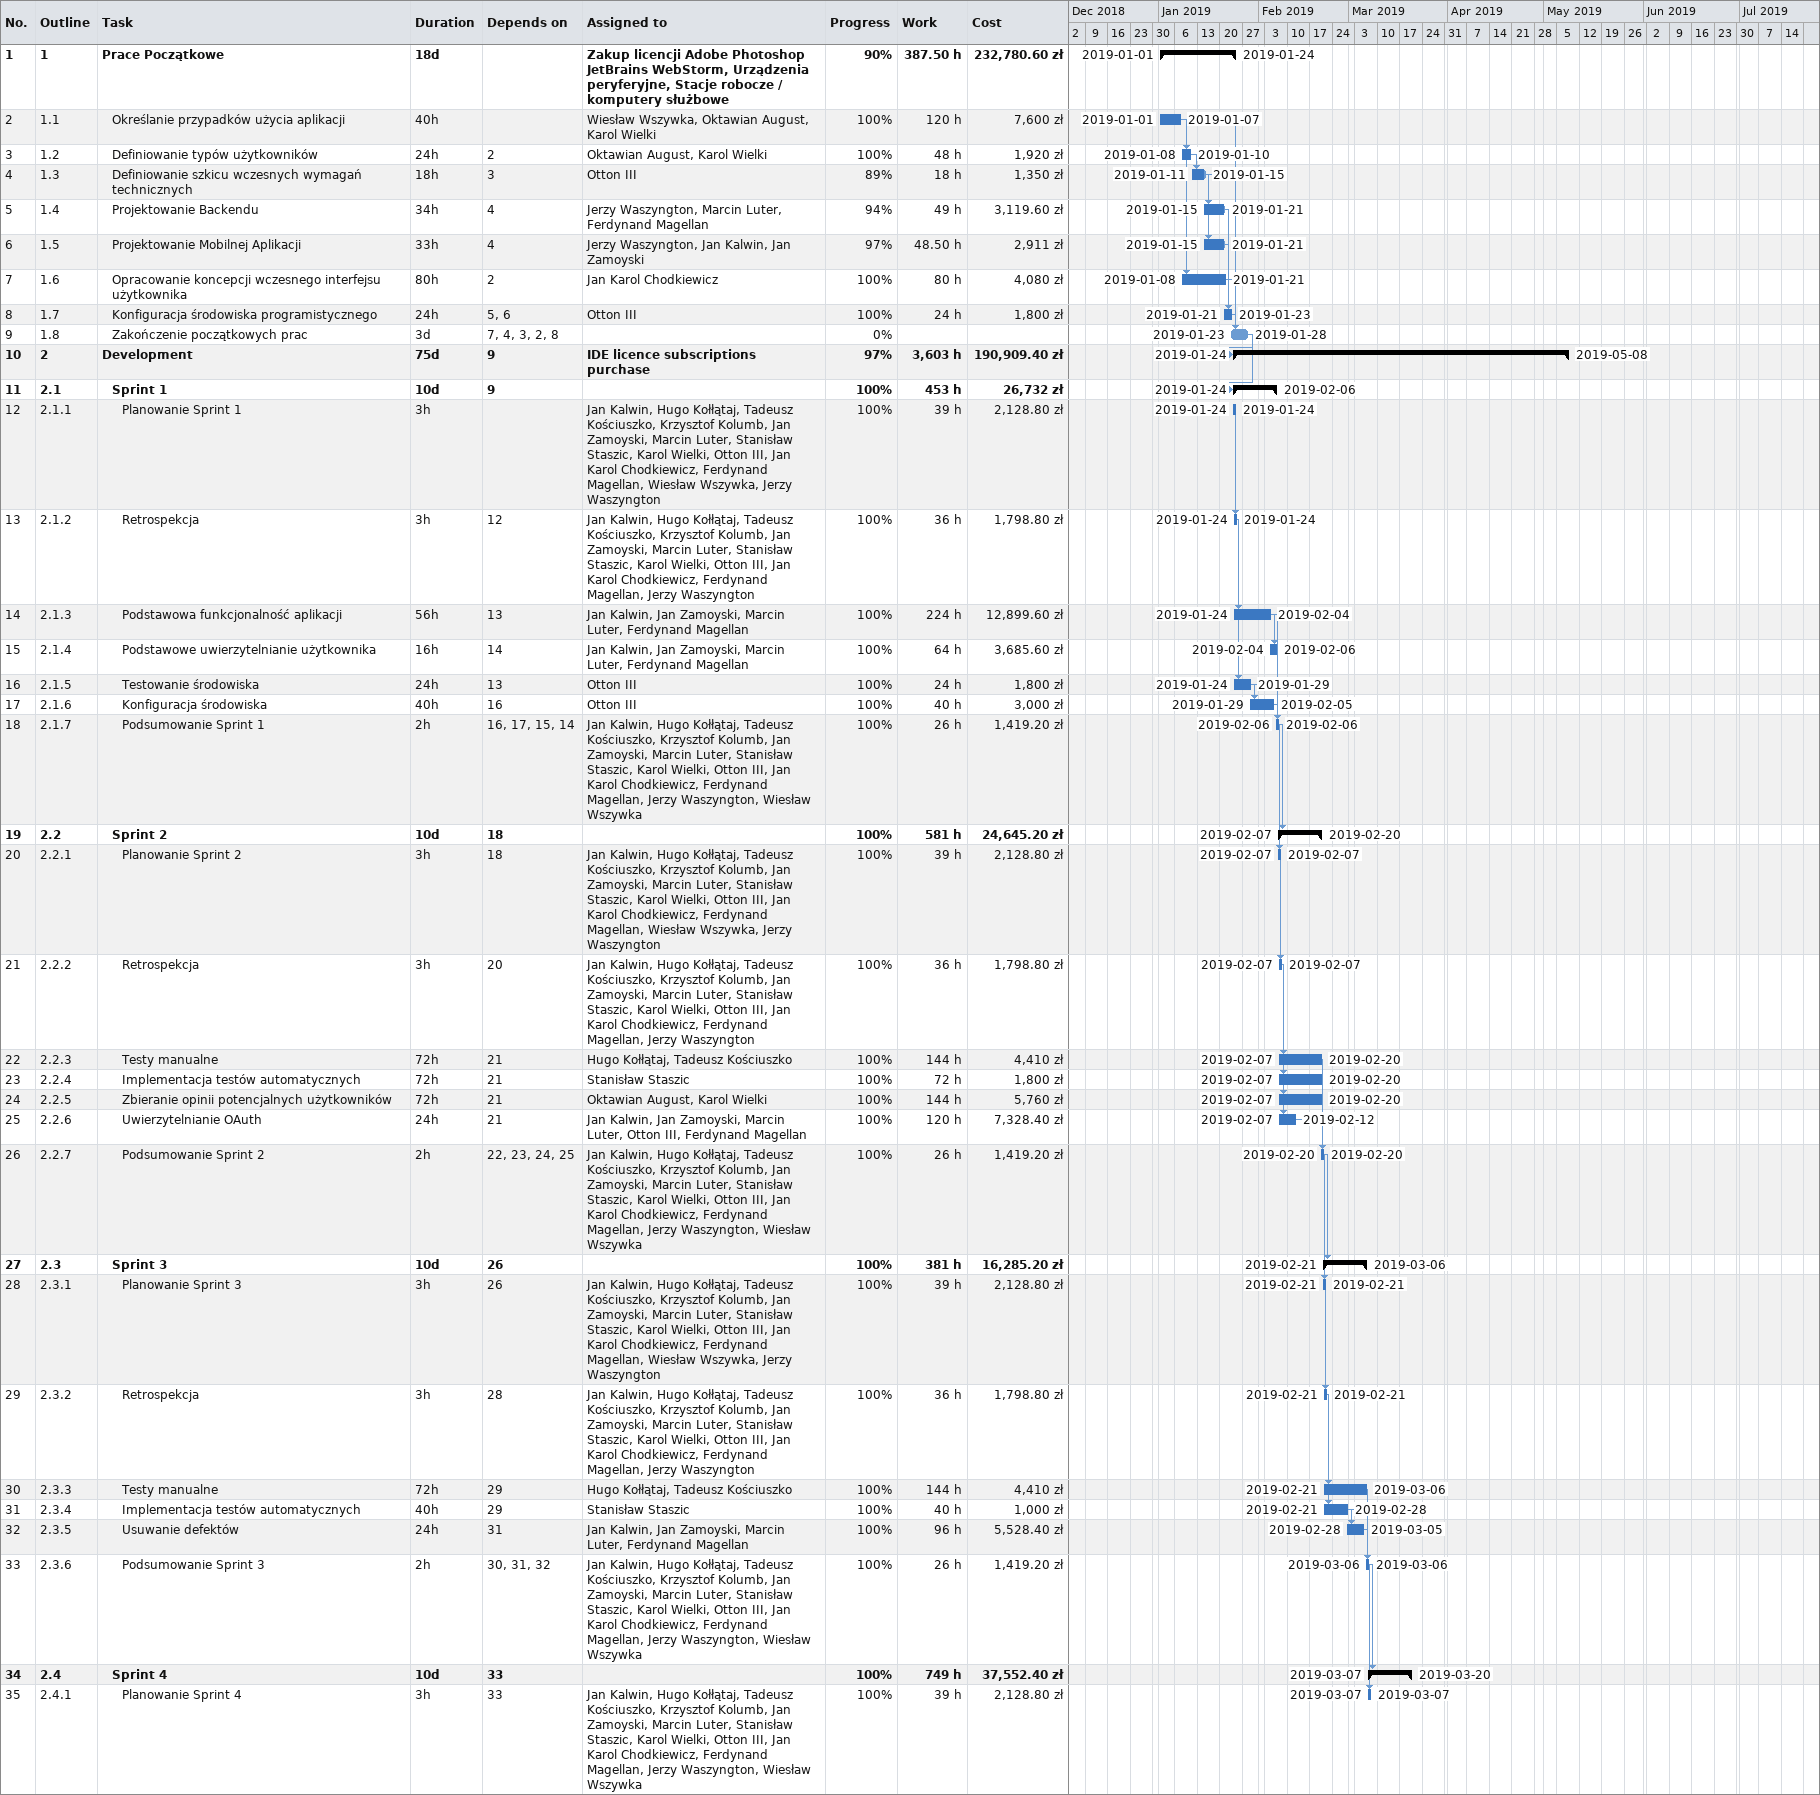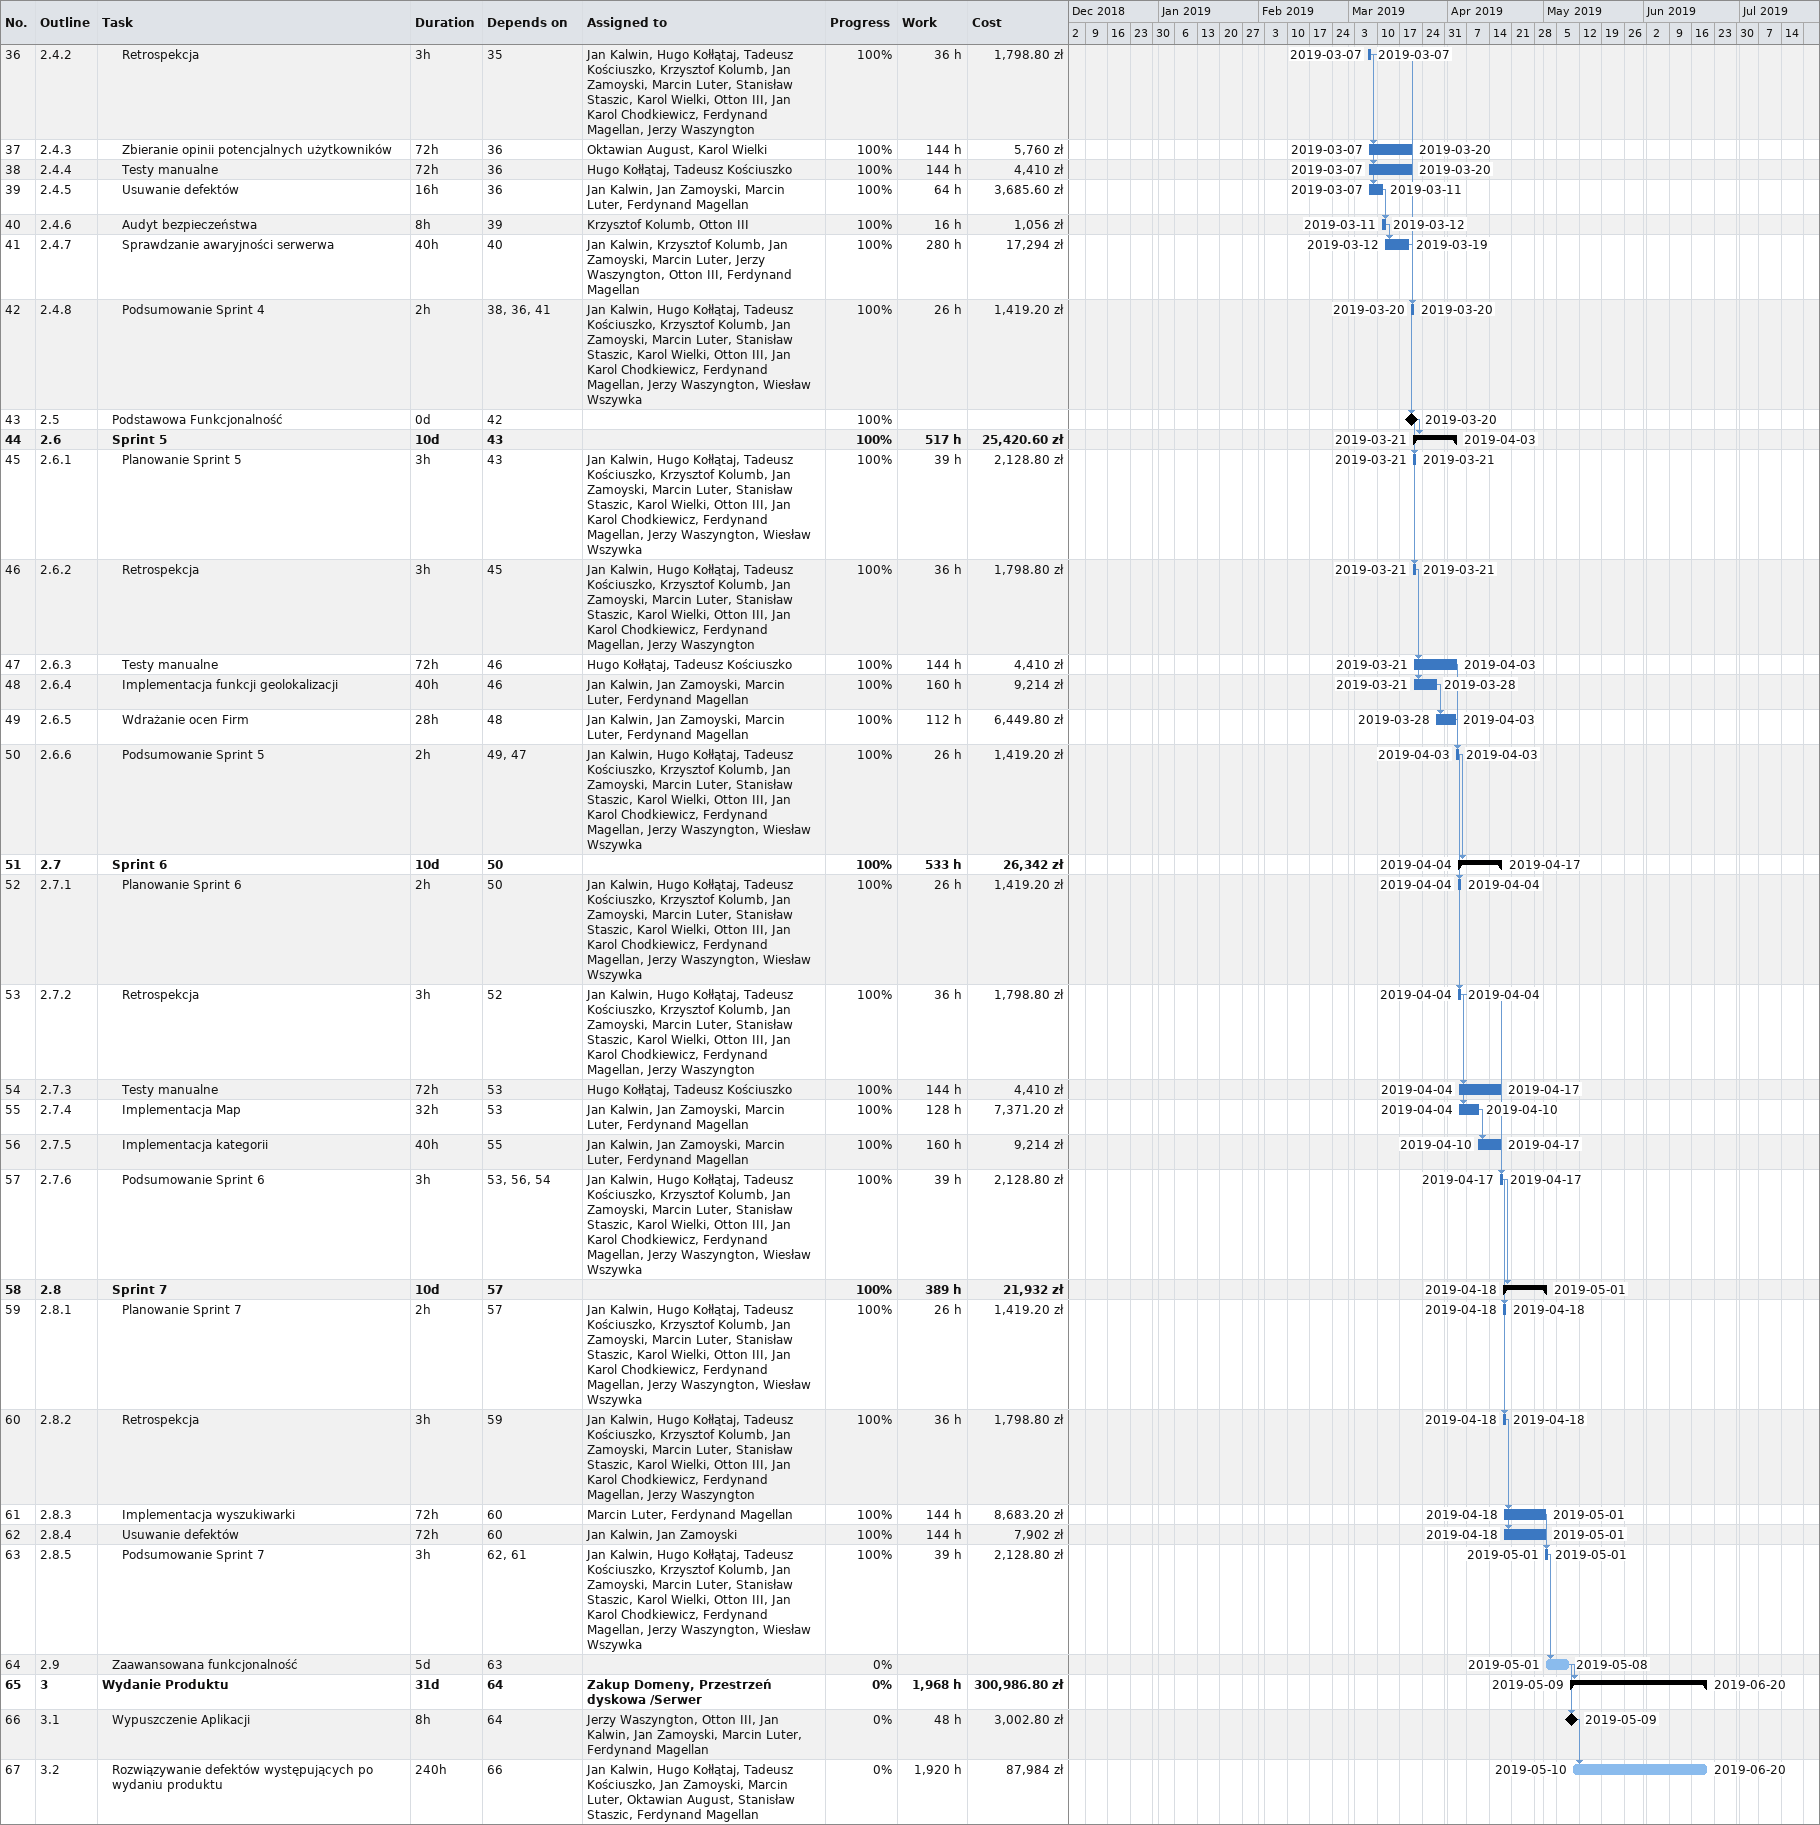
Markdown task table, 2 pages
| ID | WBS | Task | Duration | Start | Finish | Predecessors | Resources | % complete | Work (h) | Cost (zł) |
|---|---|---|---|---|---|---|---|---|---|---|
| 1 | 1 | **Prace Początkowe** | 18d | 2019-01-01 | 2019-01-24 |  | Zakup licencji Adobe Photoshop JetBrains WebStorm, Urządzenia peryferyjne, Stacje robocze / komputery służbowe | 90 | 387.50 | 232780.60 |
| 2 | 1.1 | Określanie przypadków użycia aplikacji | 40h | 2019-01-01 | 2019-01-07 |  | Wiesław Wszywka, Oktawian August, Karol Wielki | 100 | 120 | 7600 |
| 3 | 1.2 | Definiowanie typów użytkowników | 24h | 2019-01-08 | 2019-01-10 | 2 | Oktawian August, Karol Wielki | 100 | 48 | 1920 |
| 4 | 1.3 | Definiowanie szkicu wczesnych wymagań technicznych | 18h | 2019-01-11 | 2019-01-15 | 3 | Otton III | 89 | 18 | 1350 |
| 5 | 1.4 | Projektowanie Backendu | 34h | 2019-01-15 | 2019-01-21 | 4 | Jerzy Waszyngton, Marcin Luter, Ferdynand Magellan | 94 | 49 | 3119.60 |
| 6 | 1.5 | Projektowanie Mobilnej Aplikacji | 33h | 2019-01-15 | 2019-01-21 | 4 | Jerzy Waszyngton, Jan Kalwin, Jan Zamoyski | 97 | 48.50 | 2911 |
| 7 | 1.6 | Opracowanie koncepcji wczesnego interfejsu użytkownika | 80h | 2019-01-08 | 2019-01-21 | 2 | Jan Karol Chodkiewicz | 100 | 80 | 4080 |
| 8 | 1.7 | Konfiguracja środowiska programistycznego | 24h | 2019-01-21 | 2019-01-23 | 5, 6 | Otton III | 100 | 24 | 1800 |
| 9 | 1.8 | Zakończenie początkowych prac | 3d | 2019-01-23 | 2019-01-28 | 7, 4, 3, 2, 8 |  | 0 |  |  |
| 10 | 2 | **Development** | 75d | 2019-01-24 | 2019-05-08 | 9 | IDE licence subscriptions purchase | 97 | 3603 | 190909.40 |
| 11 | 2.1 | **Sprint 1** | 10d | 2019-01-24 | 2019-02-06 | 9 |  | 100 | 453 | 26732 |
| 12 | 2.1.1 | Planowanie Sprint 1 | 3h | 2019-01-24 | 2019-01-24 |  | Jan Kalwin, Hugo Kołłątaj, Tadeusz Kościuszko, Krzysztof Kolumb, Jan Zamoyski, Marcin Luter, Stanisław Staszic, Karol Wielki, Otton III, Jan Karol Chodkiewicz, Ferdynand Magellan, Wiesław Wszywka, Jerzy Waszyngton | 100 | 39 | 2128.80 |
| 13 | 2.1.2 | Retrospekcja | 3h | 2019-01-24 | 2019-01-24 | 12 | Jan Kalwin, Hugo Kołłątaj, Tadeusz Kościuszko, Krzysztof Kolumb, Jan Zamoyski, Marcin Luter, Stanisław Staszic, Karol Wielki, Otton III, Jan Karol Chodkiewicz, Ferdynand Magellan, Jerzy Waszyngton | 100 | 36 | 1798.80 |
| 14 | 2.1.3 | Podstawowa funkcjonalność aplikacji | 56h | 2019-01-24 | 2019-02-04 | 13 | Jan Kalwin, Jan Zamoyski, Marcin Luter, Ferdynand Magellan | 100 | 224 | 12899.60 |
| 15 | 2.1.4 | Podstawowe uwierzytelnianie użytkownika | 16h | 2019-02-04 | 2019-02-06 | 14 | Jan Kalwin, Jan Zamoyski, Marcin Luter, Ferdynand Magellan | 100 | 64 | 3685.60 |
| 16 | 2.1.5 | Testowanie środowiska | 24h | 2019-01-24 | 2019-01-29 | 13 | Otton III | 100 | 24 | 1800 |
| 17 | 2.1.6 | Konfiguracja środowiska | 40h | 2019-01-29 | 2019-02-05 | 16 | Otton III | 100 | 40 | 3000 |
| 18 | 2.1.7 | Podsumowanie Sprint 1 | 2h | 2019-02-06 | 2019-02-06 | 16, 17, 15, 14 | Jan Kalwin, Hugo Kołłątaj, Tadeusz Kościuszko, Krzysztof Kolumb, Jan Zamoyski, Marcin Luter, Stanisław Staszic, Karol Wielki, Otton III, Jan Karol Chodkiewicz, Ferdynand Magellan, Jerzy Waszyngton, Wiesław Wszywka | 100 | 26 | 1419.20 |
| 19 | 2.2 | **Sprint 2** | 10d | 2019-02-07 | 2019-02-20 | 18 |  | 100 | 581 | 24645.20 |
| 20 | 2.2.1 | Planowanie Sprint 2 | 3h | 2019-02-07 | 2019-02-07 | 18 | Jan Kalwin, Hugo Kołłątaj, Tadeusz Kościuszko, Krzysztof Kolumb, Jan Zamoyski, Marcin Luter, Stanisław Staszic, Karol Wielki, Otton III, Jan Karol Chodkiewicz, Ferdynand Magellan, Wiesław Wszywka, Jerzy Waszyngton | 100 | 39 | 2128.80 |
| 21 | 2.2.2 | Retrospekcja | 3h | 2019-02-07 | 2019-02-07 | 20 | Jan Kalwin, Hugo Kołłątaj, Tadeusz Kościuszko, Krzysztof Kolumb, Jan Zamoyski, Marcin Luter, Stanisław Staszic, Karol Wielki, Otton III, Jan Karol Chodkiewicz, Ferdynand Magellan, Jerzy Waszyngton | 100 | 36 | 1798.80 |
| 22 | 2.2.3 | Testy manualne | 72h | 2019-02-07 | 2019-02-20 | 21 | Hugo Kołłątaj, Tadeusz Kościuszko | 100 | 144 | 4410 |
| 23 | 2.2.4 | Implementacja testów automatycznych | 72h | 2019-02-07 | 2019-02-20 | 21 | Stanisław Staszic | 100 | 72 | 1800 |
| 24 | 2.2.5 | Zbieranie opinii potencjalnych użytkowników | 72h | 2019-02-07 | 2019-02-20 | 21 | Oktawian August, Karol Wielki | 100 | 144 | 5760 |
| 25 | 2.2.6 | Uwierzytelnianie OAuth | 24h | 2019-02-07 | 2019-02-12 | 21 | Jan Kalwin, Jan Zamoyski, Marcin Luter, Otton III, Ferdynand Magellan | 100 | 120 | 7328.40 |
| 26 | 2.2.7 | Podsumowanie Sprint 2 | 2h | 2019-02-20 | 2019-02-20 | 22, 23, 24, 25 | Jan Kalwin, Hugo Kołłątaj, Tadeusz Kościuszko, Krzysztof Kolumb, Jan Zamoyski, Marcin Luter, Stanisław Staszic, Karol Wielki, Otton III, Jan Karol Chodkiewicz, Ferdynand Magellan, Jerzy Waszyngton, Wiesław Wszywka | 100 | 26 | 1419.20 |
| 27 | 2.3 | **Sprint 3** | 10d | 2019-02-21 | 2019-03-06 | 26 |  | 100 | 381 | 16285.20 |
| 28 | 2.3.1 | Planowanie Sprint 3 | 3h | 2019-02-21 | 2019-02-21 | 26 | Jan Kalwin, Hugo Kołłątaj, Tadeusz Kościuszko, Krzysztof Kolumb, Jan Zamoyski, Marcin Luter, Stanisław Staszic, Karol Wielki, Otton III, Jan Karol Chodkiewicz, Ferdynand Magellan, Wiesław Wszywka, Jerzy Waszyngton | 100 | 39 | 2128.80 |
| 29 | 2.3.2 | Retrospekcja | 3h | 2019-02-21 | 2019-02-21 | 28 | Jan Kalwin, Hugo Kołłątaj, Tadeusz Kościuszko, Krzysztof Kolumb, Jan Zamoyski, Marcin Luter, Stanisław Staszic, Karol Wielki, Otton III, Jan Karol Chodkiewicz, Ferdynand Magellan, Jerzy Waszyngton | 100 | 36 | 1798.80 |
| 30 | 2.3.3 | Testy manualne | 72h | 2019-02-21 | 2019-03-06 | 29 | Hugo Kołłątaj, Tadeusz Kościuszko | 100 | 144 | 4410 |
| 31 | 2.3.4 | Implementacja testów automatycznych | 40h | 2019-02-21 | 2019-02-28 | 29 | Stanisław Staszic | 100 | 40 | 1000 |
| 32 | 2.3.5 | Usuwanie defektów | 24h | 2019-02-28 | 2019-03-05 | 31 | Jan Kalwin, Jan Zamoyski, Marcin Luter, Ferdynand Magellan | 100 | 96 | 5528.40 |
| 33 | 2.3.6 | Podsumowanie Sprint 3 | 2h | 2019-03-06 | 2019-03-06 | 30, 31, 32 | Jan Kalwin, Hugo Kołłątaj, Tadeusz Kościuszko, Krzysztof Kolumb, Jan Zamoyski, Marcin Luter, Stanisław Staszic, Karol Wielki, Otton III, Jan Karol Chodkiewicz, Ferdynand Magellan, Jerzy Waszyngton, Wiesław Wszywka | 100 | 26 | 1419.20 |
| 34 | 2.4 | **Sprint 4** | 10d | 2019-03-07 | 2019-03-20 | 33 |  | 100 | 749 | 37552.40 |
| 35 | 2.4.1 | Planowanie Sprint 4 | 3h | 2019-03-07 | 2019-03-07 | 33 | Jan Kalwin, Hugo Kołłątaj, Tadeusz Kościuszko, Krzysztof Kolumb, Jan Zamoyski, Marcin Luter, Stanisław Staszic, Karol Wielki, Otton III, Jan Karol Chodkiewicz, Ferdynand Magellan, Jerzy Waszyngton, Wiesław Wszywka | 100 | 39 | 2128.80 |
| 36 | 2.4.2 | Retrospekcja | 3h | 2019-03-07 | 2019-03-07 | 35 | Jan Kalwin, Hugo Kołłątaj, Tadeusz Kościuszko, Krzysztof Kolumb, Jan Zamoyski, Marcin Luter, Stanisław Staszic, Karol Wielki, Otton III, Jan Karol Chodkiewicz, Ferdynand Magellan, Jerzy Waszyngton | 100 | 36 | 1798.80 |
| 37 | 2.4.3 | Zbieranie opinii potencjalnych użytkowników | 72h | 2019-03-07 | 2019-03-20 | 36 | Oktawian August, Karol Wielki | 100 | 144 | 5760 |
| 38 | 2.4.4 | Testy manualne | 72h | 2019-03-07 | 2019-03-20 | 36 | Hugo Kołłątaj, Tadeusz Kościuszko | 100 | 144 | 4410 |
| 39 | 2.4.5 | Usuwanie defektów | 16h | 2019-03-07 | 2019-03-11 | 36 | Jan Kalwin, Jan Zamoyski, Marcin Luter, Ferdynand Magellan | 100 | 64 | 3685.60 |
| 40 | 2.4.6 | Audyt bezpieczeństwa | 8h | 2019-03-11 | 2019-03-12 | 39 | Krzysztof Kolumb, Otton III | 100 | 16 | 1056 |
| 41 | 2.4.7 | Sprawdzanie awaryjności serwerwa | 40h | 2019-03-12 | 2019-03-19 | 40 | Jan Kalwin, Krzysztof Kolumb, Jan Zamoyski, Marcin Luter, Jerzy Waszyngton, Otton III, Ferdynand Magellan | 100 | 280 | 17294 |
| 42 | 2.4.8 | Podsumowanie Sprint 4 | 2h | 2019-03-20 | 2019-03-20 | 38, 36, 41 | Jan Kalwin, Hugo Kołłątaj, Tadeusz Kościuszko, Krzysztof Kolumb, Jan Zamoyski, Marcin Luter, Stanisław Staszic, Karol Wielki, Otton III, Jan Karol Chodkiewicz, Ferdynand Magellan, Jerzy Waszyngton, Wiesław Wszywka | 100 | 26 | 1419.20 |
| 43 | 2.5 | Podstawowa Funkcjonalność | 0d | 2019-03-20 | 2019-03-20 | 42 |  | 100 |  |  |
| 44 | 2.6 | **Sprint 5** | 10d | 2019-03-21 | 2019-04-03 | 43 |  | 100 | 517 | 25420.60 |
| 45 | 2.6.1 | Planowanie Sprint 5 | 3h | 2019-03-21 | 2019-03-21 | 43 | Jan Kalwin, Hugo Kołłątaj, Tadeusz Kościuszko, Krzysztof Kolumb, Jan Zamoyski, Marcin Luter, Stanisław Staszic, Karol Wielki, Otton III, Jan Karol Chodkiewicz, Ferdynand Magellan, Jerzy Waszyngton, Wiesław Wszywka | 100 | 39 | 2128.80 |
| 46 | 2.6.2 | Retrospekcja | 3h | 2019-03-21 | 2019-03-21 | 45 | Jan Kalwin, Hugo Kołłątaj, Tadeusz Kościuszko, Krzysztof Kolumb, Jan Zamoyski, Marcin Luter, Stanisław Staszic, Karol Wielki, Otton III, Jan Karol Chodkiewicz, Ferdynand Magellan, Jerzy Waszyngton | 100 | 36 | 1798.80 |
| 47 | 2.6.3 | Testy manualne | 72h | 2019-03-21 | 2019-04-03 | 46 | Hugo Kołłątaj, Tadeusz Kościuszko | 100 | 144 | 4410 |
| 48 | 2.6.4 | Implementacja funkcji geolokalizacji | 40h | 2019-03-21 | 2019-03-28 | 46 | Jan Kalwin, Jan Zamoyski, Marcin Luter, Ferdynand Magellan | 100 | 160 | 9214 |
| 49 | 2.6.5 | Wdrażanie ocen Firm | 28h | 2019-03-28 | 2019-04-03 | 48 | Jan Kalwin, Jan Zamoyski, Marcin Luter, Ferdynand Magellan | 100 | 112 | 6449.80 |
| 50 | 2.6.6 | Podsumowanie Sprint 5 | 2h | 2019-04-03 | 2019-04-03 | 49, 47 | Jan Kalwin, Hugo Kołłątaj, Tadeusz Kościuszko, Krzysztof Kolumb, Jan Zamoyski, Marcin Luter, Stanisław Staszic, Karol Wielki, Otton III, Jan Karol Chodkiewicz, Ferdynand Magellan, Jerzy Waszyngton, Wiesław Wszywka | 100 | 26 | 1419.20 |
| 51 | 2.7 | **Sprint 6** | 10d | 2019-04-04 | 2019-04-17 | 50 |  | 100 | 533 | 26342 |
| 52 | 2.7.1 | Planowanie Sprint 6 | 2h | 2019-04-04 | 2019-04-04 | 50 | Jan Kalwin, Hugo Kołłątaj, Tadeusz Kościuszko, Krzysztof Kolumb, Jan Zamoyski, Marcin Luter, Stanisław Staszic, Karol Wielki, Otton III, Jan Karol Chodkiewicz, Ferdynand Magellan, Jerzy Waszyngton, Wiesław Wszywka | 100 | 26 | 1419.20 |
| 53 | 2.7.2 | Retrospekcja | 3h | 2019-04-04 | 2019-04-04 | 52 | Jan Kalwin, Hugo Kołłątaj, Tadeusz Kościuszko, Krzysztof Kolumb, Jan Zamoyski, Marcin Luter, Stanisław Staszic, Karol Wielki, Otton III, Jan Karol Chodkiewicz, Ferdynand Magellan, Jerzy Waszyngton | 100 | 36 | 1798.80 |
| 54 | 2.7.3 | Testy manualne | 72h | 2019-04-04 | 2019-04-17 | 53 | Hugo Kołłątaj, Tadeusz Kościuszko | 100 | 144 | 4410 |
| 55 | 2.7.4 | Implementacja Map | 32h | 2019-04-04 | 2019-04-10 | 53 | Jan Kalwin, Jan Zamoyski, Marcin Luter, Ferdynand Magellan | 100 | 128 | 7371.20 |
| 56 | 2.7.5 | Implementacja kategorii | 40h | 2019-04-10 | 2019-04-17 | 55 | Jan Kalwin, Jan Zamoyski, Marcin Luter, Ferdynand Magellan | 100 | 160 | 9214 |
| 57 | 2.7.6 | Podsumowanie Sprint 6 | 3h | 2019-04-17 | 2019-04-17 | 53, 56, 54 | Jan Kalwin, Hugo Kołłątaj, Tadeusz Kościuszko, Krzysztof Kolumb, Jan Zamoyski, Marcin Luter, Stanisław Staszic, Karol Wielki, Otton III, Jan Karol Chodkiewicz, Ferdynand Magellan, Jerzy Waszyngton, Wiesław Wszywka | 100 | 39 | 2128.80 |
| 58 | 2.8 | **Sprint 7** | 10d | 2019-04-18 | 2019-05-01 | 57 |  | 100 | 389 | 21932 |
| 59 | 2.8.1 | Planowanie Sprint 7 | 2h | 2019-04-18 | 2019-04-18 | 57 | Jan Kalwin, Hugo Kołłątaj, Tadeusz Kościuszko, Krzysztof Kolumb, Jan Zamoyski, Marcin Luter, Stanisław Staszic, Karol Wielki, Otton III, Jan Karol Chodkiewicz, Ferdynand Magellan, Jerzy Waszyngton, Wiesław Wszywka | 100 | 26 | 1419.20 |
| 60 | 2.8.2 | Retrospekcja | 3h | 2019-04-18 | 2019-04-18 | 59 | Jan Kalwin, Hugo Kołłątaj, Tadeusz Kościuszko, Krzysztof Kolumb, Jan Zamoyski, Marcin Luter, Stanisław Staszic, Karol Wielki, Otton III, Jan Karol Chodkiewicz, Ferdynand Magellan, Jerzy Waszyngton | 100 | 36 | 1798.80 |
| 61 | 2.8.3 | Implementacja wyszukiwarki | 72h | 2019-04-18 | 2019-05-01 | 60 | Marcin Luter, Ferdynand Magellan | 100 | 144 | 8683.20 |
| 62 | 2.8.4 | Usuwanie defektów | 72h | 2019-04-18 | 2019-05-01 | 60 | Jan Kalwin, Jan Zamoyski | 100 | 144 | 7902 |
| 63 | 2.8.5 | Podsumowanie Sprint 7 | 3h | 2019-05-01 | 2019-05-01 | 62, 61 | Jan Kalwin, Hugo Kołłątaj, Tadeusz Kościuszko, Krzysztof Kolumb, Jan Zamoyski, Marcin Luter, Stanisław Staszic, Karol Wielki, Otton III, Jan Karol Chodkiewicz, Ferdynand Magellan, Jerzy Waszyngton, Wiesław Wszywka | 100 | 39 | 2128.80 |
| 64 | 2.9 | Zaawansowana funkcjonalność | 5d | 2019-05-01 | 2019-05-08 | 63 |  | 0 |  |  |
| 65 | 3 | **Wydanie Produktu** | 31d | 2019-05-09 | 2019-06-20 | 64 | Zakup Domeny, Przestrzeń dyskowa /Serwer | 0 | 1968 | 300986.80 |
| 66 | 3.1 | Wypuszczenie Aplikacji | 8h | 2019-05-09 | 2019-05-09 | 64 | Jerzy Waszyngton, Otton III, Jan Kalwin, Jan Zamoyski, Marcin Luter, Ferdynand Magellan | 0 | 48 | 3002.80 |
| 67 | 3.2 | Rozwiązywanie defektów występujących po wydaniu produktu | 240h | 2019-05-10 | 2019-06-20 | 66 | Jan Kalwin, Hugo Kołłątaj, Tadeusz Kościuszko, Jan Zamoyski, Marcin Luter, Oktawian August, Stanisław Staszic, Ferdynand Magellan | 0 | 1920 | 87984 |
